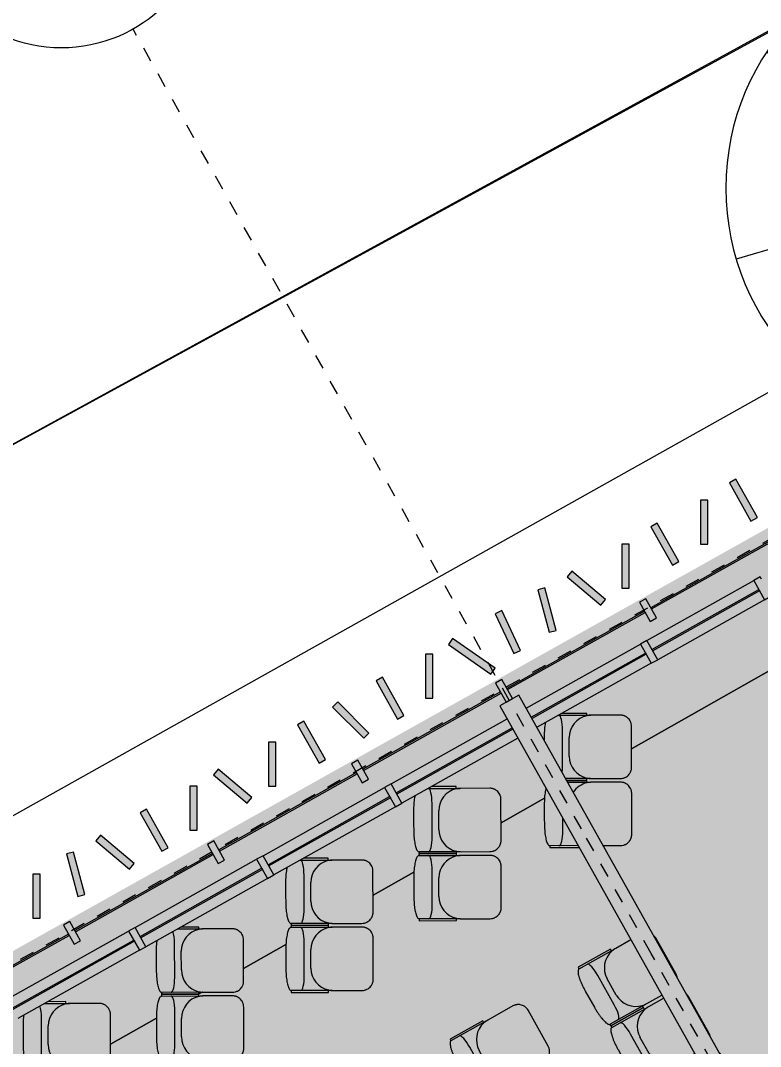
# Model space of a CAD drawing. Header units: metres. Extents: x -16.5 to 80.2, y 17.9 to 114.6.
# Drawn here: x 30.47 to 35.51, y 73.64 to 80.63 of the extents above; entities that cross this region are included whole.
import ezdxf

# ---------------------------------------------------------------- set-up
doc = ezdxf.new("R2010")
doc.units = ezdxf.units.M
doc.linetypes.add('LíneaDeRejilla', pattern=[0.021, 0.012, -0.003, 0.003, -0.003])
for name, color, linetype, lineweight in [('00_URB_HUELLA JARDÍN', 7, 'Continuous', 5), ('00_URB_ZONAS VERDES_NO CTA', 63, 'Continuous', 5), ('A-DETL-GENF', 92, 'Continuous', 5), ('A-GLAZ-CURT', 52, 'Continuous', 9), ('A-GLAZ-CWMG', 51, 'Continuous', 13), ('A-MURO-ACHU', 111, 'Continuous', 9), ('A-PISO', 51, 'Continuous', 9), ('A-PSAJ-ARBOL', 71, 'Continuous', 5), ('A-TEXT-NOTA', 2, 'Continuous', 5), ('A-VENT-CORT', 52, 'Continuous', 5), ('A-VENT-CORT-MARC', 51, 'Continuous', 5), ('A-WALL', 113, 'Continuous', 18), ('H-HID-APAR', 6, 'Continuous', 5), ('I-MOBI', 30, 'Continuous', 5), ('S-REJI', 1, 'Continuous', 5), ('S-REJI-IDEN', 1, 'Continuous', 5)]:
    doc.layers.add(name, color=color, linetype=linetype, lineweight=lineweight)
doc.styles.add('Arial_3', font='arial.ttf', dxfattribs={"height": 0.5})

# ---------------------------------------------------------------- blocks, each defined once
blk = doc.blocks.new('Panel de sistema - Vidrio-10-1633759-Nivel 2')
at = {"layer": 'A-VENT-CORT'}
for p, q in [((-0.475, 0.005), (0.475, 0.005)), ((-0.475, 0.005), (-0.475, -0.005)), ((0.475, 0.005), (0.475, -0.005)), ((0.475, -0.005), (-0.475, -0.005))]:
    blk.add_line(p, q, dxfattribs=at)
blk = doc.blocks.new('Panel de sistema - Vidrio-10-V9-Nivel 2')
at = {"layer": 'A-VENT-CORT'}
for p, q in [((-0.475, 0.005), (0.4321, 0.005)), ((-0.475, 0.005), (-0.475, -0.005)), ((0.4321, -0.005), (-0.475, -0.005))]:
    blk.add_line(p, q, dxfattribs=at)
blk = doc.blocks.new('Panel de sistema - Vidrio-10-V10-Nivel 2')
at = {"layer": 'A-VENT-CORT'}
for p, q in [((-0.4179, 0.005), (0.475, 0.005)), ((0.475, 0.005), (0.475, -0.005)), ((0.475, -0.005), (-0.4179, -0.005))]:
    blk.add_line(p, q, dxfattribs=at)
blk = doc.blocks.new('Panel de sistema - Vidrio-10-1741027-Nivel 2')
at = {"layer": 'A-VENT-CORT'}
for p, q in [((-0.4175, 0.005), (0.4175, 0.005)), ((-0.4175, 0.005), (-0.4175, -0.005)), ((0.4175, 0.005), (0.4175, -0.005)), ((0.4175, -0.005), (-0.4175, -0.005))]:
    blk.add_line(p, q, dxfattribs=at)
blk = doc.blocks.new('Montante rectangular - 50x150-1633745-Nivel 2')
at = {"layer": 'A-VENT-CORT-MARC'}
for p, q in [((-0.025, -0.075), (-0.025, 0.075)), ((-0.025, 0.075), (0.025, 0.075)), ((0.025, 0.075), (0.025, -0.075)), ((0.025, -0.075), (-0.025, -0.075))]:
    blk.add_line(p, q, dxfattribs=at)
blk = doc.blocks.new('Montante rectangular - 50x150-1633855-Nivel 2')
at = {"layer": 'A-VENT-CORT-MARC'}
for p, q in [((-0.05, -0.075), (-0.05, 0.075)), ((-0.05, 0.075), (0, 0.075)), ((0, 0.075), (0, 0.0618)), ((0, -0.0582), (0, -0.075)), ((0, -0.075), (-0.05, -0.075))]:
    blk.add_line(p, q, dxfattribs=at)
blk = doc.blocks.new('Montante rectangular - 50x150-1741023-Nivel 2')
at = {"layer": 'A-VENT-CORT-MARC'}
for p, q in [((34.7374, 76.4082), (35.4657, 76.8166)), ((35.539, 76.6858), (34.8107, 76.2774))]:
    blk.add_line(p, q, dxfattribs=at)
blk = doc.blocks.new('Montante rectangular - 50x150-1633748-Nivel 2')
at = {"layer": 'A-VENT-CORT-MARC'}
for p, q in [((33.915, 75.9471), (34.6938, 76.3837)), ((34.7671, 76.2529), (33.9883, 75.8162))]:
    blk.add_line(p, q, dxfattribs=at)
blk = doc.blocks.new('Montante rectangular - 50x150-V56-Nivel 2')
at = {"layer": 'A-VENT-CORT-MARC'}
for p, q in [((32.9929, 75.43), (33.7842, 75.8737)), ((33.8575, 75.7428), (33.0663, 75.2992))]:
    blk.add_line(p, q, dxfattribs=at)
blk = doc.blocks.new('Montante rectangular - 50x150-V57-Nivel 2')
at = {"layer": 'A-VENT-CORT-MARC'}
for p, q in [((32.1207, 74.9409), (32.9493, 75.4055)), ((33.0227, 75.2747), (32.1941, 74.8101))]:
    blk.add_line(p, q, dxfattribs=at)
blk = doc.blocks.new('M_Seating-Auditorium - 457 x 610mm-1699441-Nivel 2')
at = {"layer": 'I-MOBI'}
for p, q in [((0.3004, 0.4947), (0.021, 0.4947)), ((-0.0552, 0.4188), (-0.0552, 0.2222)), ((0.3766, 0.2222), (0.3766, 0.4188)), ((-0.0552, -0.0641), (-0.0552, 0.2153)), ((0.3766, 0.2153), (0.3766, -0.0641)), ((-0.0517, 0.1899), (-0.0679, 0.1899)), ((-0.0679, 0.1899), (-0.0679, -0.0649)), ((0.3893, 0.1899), (0.3731, 0.1899)), ((0.3893, -0.0647), (0.3893, 0.1899)), ((0.2242, 0.0703), (0.0972, 0.0703)), ((0.275, 0.0249), (0.0464, 0.0249)), ((-0.0679, -0.0649), (-0.0551, -0.0649)), ((0.3766, -0.0647), (0.3893, -0.0647)), ((0.0972, -0.1011), (0.1972, -0.1011)), ((0.1972, -0.1011), (0.2242, -0.1007))]:
    blk.add_line(p, q, dxfattribs=at)
for centre, major_axis, ratio, start_param, end_param in [((0.0972, 0.2222), (-0.1524, 0), 0.996195, 0.209748, 1.570796), ((0.2242, 0.2222), (0.1524, 0), 0.996195, 4.712389, 6.067787), ((0.0464, 0.0009), (0.1016, 0), 0.236052, 1.570796, 3.141593), ((0.275, 0.0009), (0.1016, 0), 0.236052, 0, 1.570796)]:
    blk.add_ellipse(centre, major_axis=major_axis, ratio=ratio, start_param=start_param, end_param=end_param, dxfattribs=at)
for points, knots in [([(0.021, 0.4947), (0.0152, 0.4947), (0.0068, 0.4937), (-0.0042, 0.4906), (-0.0147, 0.4862), (-0.0269, 0.4786), (-0.0365, 0.469), (-0.0424, 0.461), (-0.0458, 0.4555), (-0.0486, 0.4498), (-0.051, 0.4439), (-0.0529, 0.4377), (-0.0546, 0.4295), (-0.0552, 0.4231), (-0.0552, 0.4188)], [0, 0, 0, 0, 0.142857, 0.214286, 0.285714, 0.428571, 0.571429, 0.625, 0.678571, 0.732143, 0.785714, 0.839286, 0.892857, 1, 1, 1, 1]), ([(0.3766, 0.4188), (0.3766, 0.4245), (0.3757, 0.4329), (0.3725, 0.4439), (0.3681, 0.4544), (0.3605, 0.4665), (0.3509, 0.4761), (0.3428, 0.4819), (0.3373, 0.4853), (0.3316, 0.4881), (0.3256, 0.4905), (0.3195, 0.4924), (0.3112, 0.4941), (0.3048, 0.4947), (0.3004, 0.4947)], [0, 0, 0, 0, 0.142857, 0.214286, 0.285714, 0.428571, 0.571429, 0.625, 0.678571, 0.732143, 0.785714, 0.839286, 0.892857, 1, 1, 1, 1]), ([(0.2242, -0.1007), (0.2322, -0.1007), (0.2481, -0.1004), (0.2715, -0.0991), (0.2937, -0.0969), (0.321, -0.093), (0.3495, -0.0863), (0.3678, -0.0778), (0.3753, -0.0704), (0.3766, -0.0666), (0.3766, -0.0647)], [0, 0, 0, 0, 0.1, 0.2, 0.3, 0.4, 0.6, 0.8, 0.9, 1, 1, 1, 1])]:
    blk.add_open_spline(points, degree=3, knots=knots, dxfattribs=at)
for points in [[(-0.0552, 0.2222), (-0.0552, 0.2167), (-0.0546, 0.2059), (-0.0528, 0.1952), (-0.0517, 0.1899)], [(0.3731, 0.1899), (0.3743, 0.1952), (0.376, 0.2059), (0.3766, 0.2167), (0.3766, 0.2222)], [(-0.0551, -0.0649), (-0.0551, -0.0668), (-0.0539, -0.0705), (-0.0483, -0.0761), (-0.0391, -0.0814), (-0.0265, -0.0863), (-0.0109, -0.0906), (0.0073, -0.0943), (0.0278, -0.0973), (0.05, -0.0995), (0.0733, -0.1008), (0.0892, -0.1011), (0.0972, -0.1011)]]:
    blk.add_open_spline(points, degree=3, dxfattribs=at)
blk = doc.blocks.new('M_Seating-Auditorium - 457 x 610mm-V63-Nivel 2')
at = {"layer": 'I-MOBI'}
for p, q in [((0.3004, 0.4947), (0.021, 0.4947)), ((-0.0552, 0.3413), (-0.0552, 0.2222)), ((0.3766, 0.2222), (0.3766, 0.3413)), ((-0.0552, -0.0641), (-0.0552, 0.2153)), ((0.3766, 0.2153), (0.3766, -0.0641)), ((-0.0517, 0.1899), (-0.0679, 0.1899)), ((-0.0679, 0.1899), (-0.0679, -0.0649)), ((0.3893, 0.1899), (0.3731, 0.1899)), ((0.3893, -0.0647), (0.3893, 0.1899)), ((0.2242, 0.0703), (0.0972, 0.0703)), ((0.275, 0.0249), (0.0464, 0.0249)), ((-0.0679, -0.0649), (-0.0551, -0.0649)), ((0.3766, -0.0647), (0.3893, -0.0647)), ((0.0972, -0.1011), (0.1972, -0.1011)), ((0.1972, -0.1011), (0.2242, -0.1007))]:
    blk.add_line(p, q, dxfattribs=at)
for centre, major_axis, ratio, start_param, end_param in [((0.0972, 0.2222), (-0.1524, 0), 0.996195, 0.209748, 1.570796), ((0.2242, 0.2222), (0.1524, 0), 0.996195, 4.712389, 6.067787), ((0.0464, 0.0009), (0.1016, 0), 0.236052, 1.570796, 3.141593), ((0.275, 0.0009), (0.1016, 0), 0.236052, 0, 1.570796)]:
    blk.add_ellipse(centre, major_axis=major_axis, ratio=ratio, start_param=start_param, end_param=end_param, dxfattribs=at)
for points, knots in [([(0.021, 0.4947), (0.0152, 0.4947), (0.0082, 0.4939), (0.0013, 0.4921), (-0.0001, 0.4917)], [0, 0, 0, 0, 0.1428571, 0.1792503, 0.1792503, 0.1792503, 0.1792503]), ([(0.3216, 0.4917), (0.3209, 0.4919), (0.3181, 0.4927), (0.3112, 0.4941), (0.3048, 0.4947), (0.3004, 0.4947)], [0.8207497, 0.8207497, 0.8207497, 0.8207497, 0.8392857, 0.8928571, 1, 1, 1, 1]), ([(0.2242, -0.1007), (0.2322, -0.1007), (0.2481, -0.1004), (0.2715, -0.0991), (0.2937, -0.0969), (0.321, -0.093), (0.3495, -0.0863), (0.3678, -0.0778), (0.3753, -0.0704), (0.3766, -0.0666), (0.3766, -0.0647)], [0, 0, 0, 0, 0.1, 0.2, 0.3, 0.4, 0.6, 0.8, 0.9, 1, 1, 1, 1])]:
    blk.add_open_spline(points, degree=3, knots=knots, dxfattribs=at)
for points in [[(-0.0552, 0.2222), (-0.0552, 0.2167), (-0.0546, 0.2059), (-0.0528, 0.1952), (-0.0517, 0.1899)], [(0.3731, 0.1899), (0.3743, 0.1952), (0.376, 0.2059), (0.3766, 0.2167), (0.3766, 0.2222)], [(-0.0551, -0.0649), (-0.0551, -0.0668), (-0.0539, -0.0705), (-0.0483, -0.0761), (-0.0391, -0.0814), (-0.0265, -0.0863), (-0.0109, -0.0906), (0.0073, -0.0943), (0.0278, -0.0973), (0.05, -0.0995), (0.0733, -0.1008), (0.0892, -0.1011), (0.0972, -0.1011)]]:
    blk.add_open_spline(points, degree=3, dxfattribs=at)
blk = doc.blocks.new('M_Seating-Auditorium - 457 x 610mm-V65-Nivel 2')
at = {"layer": 'I-MOBI'}
for p, q in [((0.3004, 0.4947), (0.021, 0.4947)), ((-0.0552, 0.4188), (-0.0552, 0.2222)), ((0.3766, 0.2222), (0.3766, 0.4188)), ((-0.0552, 0.0446), (-0.0552, 0.2153)), ((0.3766, 0.2153), (0.3766, -0.0641)), ((-0.0517, 0.1899), (-0.0679, 0.1899)), ((-0.0679, 0.1899), (-0.0679, 0.0674)), ((0.3893, 0.1899), (0.3731, 0.1899)), ((0.3893, -0.0647), (0.3893, 0.1899)), ((0.2242, 0.0703), (0.0972, 0.0703)), ((0.275, 0.0249), (0.0464, 0.0249)), ((0.3766, -0.0647), (0.3893, -0.0647)), ((0.0972, -0.1011), (0.1972, -0.1011)), ((0.1972, -0.1011), (0.2242, -0.1007))]:
    blk.add_line(p, q, dxfattribs=at)
for centre, major_axis, ratio, start_param, end_param in [((0.0972, 0.2222), (-0.1524, 0), 0.996195, 0.209748, 1.570796), ((0.2242, 0.2222), (0.1524, 0), 0.996195, 4.712389, 6.067787), ((0.0464, 0.0009), (0.1016, 0), 0.236052, 1.570796, 2.567619), ((0.275, 0.0009), (0.1016, 0), 0.236052, 0, 1.570796)]:
    blk.add_ellipse(centre, major_axis=major_axis, ratio=ratio, start_param=start_param, end_param=end_param, dxfattribs=at)
for points, knots in [([(0.021, 0.4947), (0.0152, 0.4947), (0.0068, 0.4937), (-0.0042, 0.4906), (-0.0147, 0.4862), (-0.0269, 0.4786), (-0.0365, 0.469), (-0.0424, 0.461), (-0.0458, 0.4555), (-0.0486, 0.4498), (-0.051, 0.4439), (-0.0529, 0.4377), (-0.0546, 0.4295), (-0.0552, 0.4231), (-0.0552, 0.4188)], [0, 0, 0, 0, 0.142857, 0.214286, 0.285714, 0.428571, 0.571429, 0.625, 0.678571, 0.732143, 0.785714, 0.839286, 0.892857, 1, 1, 1, 1]), ([(0.3766, 0.4188), (0.3766, 0.4245), (0.3757, 0.4329), (0.3725, 0.4439), (0.3681, 0.4544), (0.3605, 0.4665), (0.3509, 0.4761), (0.3428, 0.4819), (0.3373, 0.4853), (0.3316, 0.4881), (0.3256, 0.4905), (0.3195, 0.4924), (0.3112, 0.4941), (0.3048, 0.4947), (0.3004, 0.4947)], [0, 0, 0, 0, 0.142857, 0.214286, 0.285714, 0.428571, 0.571429, 0.625, 0.678571, 0.732143, 0.785714, 0.839286, 0.892857, 1, 1, 1, 1]), ([(0.2242, -0.1007), (0.2322, -0.1007), (0.2481, -0.1004), (0.2715, -0.0991), (0.2937, -0.0969), (0.321, -0.093), (0.3495, -0.0863), (0.3678, -0.0778), (0.3753, -0.0704), (0.3766, -0.0666), (0.3766, -0.0647)], [0, 0, 0, 0, 0.1, 0.2, 0.3, 0.4, 0.6, 0.8, 0.9, 1, 1, 1, 1]), ([(0.0233, -0.0965), (0.0249, -0.0968), (0.0335, -0.0978), (0.05, -0.0995), (0.0733, -0.1008), (0.0892, -0.1011), (0.0972, -0.1011)], [0.6773061, 0.6773061, 0.6773061, 0.6773061, 0.7, 0.8, 0.9, 1, 1, 1, 1])]:
    blk.add_open_spline(points, degree=3, knots=knots, dxfattribs=at)
for points in [[(-0.0552, 0.2222), (-0.0552, 0.2167), (-0.0546, 0.2059), (-0.0528, 0.1952), (-0.0517, 0.1899)], [(0.3731, 0.1899), (0.3743, 0.1952), (0.376, 0.2059), (0.3766, 0.2167), (0.3766, 0.2222)]]:
    blk.add_open_spline(points, degree=3, dxfattribs=at)
blk = doc.blocks.new('M_Seating-Auditorium - 457 x 610mm-V71-Nivel 2')
at = {"layer": 'I-MOBI'}
for p, q in [((0.3004, 0.4947), (0.021, 0.4947)), ((-0.0552, 0.4188), (-0.0552, 0.2222)), ((0.3766, 0.2222), (0.3766, 0.4188)), ((-0.0552, 0.0442), (-0.0552, 0.2153)), ((0.3766, 0.2153), (0.3766, -0.0641)), ((-0.0517, 0.1899), (-0.0679, 0.1899)), ((-0.0679, 0.1899), (-0.0679, 0.067)), ((0.3893, 0.1899), (0.3731, 0.1899)), ((0.3893, -0.0647), (0.3893, 0.1899)), ((0.2242, 0.0703), (0.0972, 0.0703)), ((0.275, 0.0249), (0.0464, 0.0249)), ((0.3766, -0.0647), (0.3893, -0.0647)), ((0.0972, -0.1011), (0.1972, -0.1011)), ((0.1972, -0.1011), (0.2242, -0.1007))]:
    blk.add_line(p, q, dxfattribs=at)
for centre, major_axis, ratio, start_param, end_param in [((0.0972, 0.2222), (-0.1524, 0), 0.996195, 0.209748, 1.570796), ((0.2242, 0.2222), (0.1524, 0), 0.996195, 4.712389, 6.067787), ((0.0464, 0.0009), (0.1016, 0), 0.236052, 1.570796, 2.570013), ((0.275, 0.0009), (0.1016, 0), 0.236052, 0, 1.570796)]:
    blk.add_ellipse(centre, major_axis=major_axis, ratio=ratio, start_param=start_param, end_param=end_param, dxfattribs=at)
for points, knots in [([(0.021, 0.4947), (0.0152, 0.4947), (0.0068, 0.4937), (-0.0042, 0.4906), (-0.0147, 0.4862), (-0.0269, 0.4786), (-0.0365, 0.469), (-0.0424, 0.461), (-0.0458, 0.4555), (-0.0486, 0.4498), (-0.051, 0.4439), (-0.0529, 0.4377), (-0.0546, 0.4295), (-0.0552, 0.4231), (-0.0552, 0.4188)], [0, 0, 0, 0, 0.142857, 0.214286, 0.285714, 0.428571, 0.571429, 0.625, 0.678571, 0.732143, 0.785714, 0.839286, 0.892857, 1, 1, 1, 1]), ([(0.3766, 0.4188), (0.3766, 0.4245), (0.3757, 0.4329), (0.3725, 0.4439), (0.3681, 0.4544), (0.3605, 0.4665), (0.3509, 0.4761), (0.3428, 0.4819), (0.3373, 0.4853), (0.3316, 0.4881), (0.3256, 0.4905), (0.3195, 0.4924), (0.3112, 0.4941), (0.3048, 0.4947), (0.3004, 0.4947)], [0, 0, 0, 0, 0.142857, 0.214286, 0.285714, 0.428571, 0.571429, 0.625, 0.678571, 0.732143, 0.785714, 0.839286, 0.892857, 1, 1, 1, 1]), ([(0.2242, -0.1007), (0.2322, -0.1007), (0.2481, -0.1004), (0.2715, -0.0991), (0.2937, -0.0969), (0.321, -0.093), (0.3495, -0.0863), (0.3678, -0.0778), (0.3753, -0.0704), (0.3766, -0.0666), (0.3766, -0.0647)], [0, 0, 0, 0, 0.1, 0.2, 0.3, 0.4, 0.6, 0.8, 0.9, 1, 1, 1, 1]), ([(0.0231, -0.0965), (0.0247, -0.0967), (0.0334, -0.0978), (0.05, -0.0995), (0.0733, -0.1008), (0.0892, -0.1011), (0.0972, -0.1011)], [0.6762788, 0.6762788, 0.6762788, 0.6762788, 0.7, 0.8, 0.9, 1, 1, 1, 1])]:
    blk.add_open_spline(points, degree=3, knots=knots, dxfattribs=at)
for points in [[(-0.0552, 0.2222), (-0.0552, 0.2167), (-0.0546, 0.2059), (-0.0528, 0.1952), (-0.0517, 0.1899)], [(0.3731, 0.1899), (0.3743, 0.1952), (0.376, 0.2059), (0.3766, 0.2167), (0.3766, 0.2222)]]:
    blk.add_open_spline(points, degree=3, dxfattribs=at)
blk = doc.blocks.new('M_Seating-Auditorium - 457 x 610mm-V72-Nivel 2')
at = {"layer": 'I-MOBI'}
for p, q in [((0.3004, 0.4947), (0.021, 0.4947)), ((-0.0552, 0.4188), (-0.0552, 0.2222)), ((0.3766, 0.2222), (0.3766, 0.4188)), ((-0.0552, -0.0017), (-0.0552, 0.2153)), ((0.3766, 0.2153), (0.3766, -0.0641)), ((-0.0517, 0.1899), (-0.0679, 0.1899)), ((-0.0679, 0.1899), (-0.0679, 0.0211)), ((0.3893, 0.1899), (0.3731, 0.1899)), ((0.3893, -0.0647), (0.3893, 0.1899)), ((0.2242, 0.0703), (0.0972, 0.0703)), ((0.275, 0.0249), (0.0464, 0.0249)), ((0.3766, -0.0647), (0.3893, -0.0647)), ((0.0972, -0.1011), (0.1972, -0.1011)), ((0.1972, -0.1011), (0.2242, -0.1007))]:
    blk.add_line(p, q, dxfattribs=at)
for centre, major_axis, ratio, start_param, end_param in [((0.0972, 0.2222), (-0.1524, 0), 0.996195, 0.209748, 1.570796), ((0.2242, 0.2222), (0.1524, 0), 0.996195, 4.712389, 6.067787), ((0.0464, 0.0009), (0.1016, 0), 0.236052, 1.570796, 3.141593), ((0.275, 0.0009), (0.1016, 0), 0.236052, 0, 1.570796)]:
    blk.add_ellipse(centre, major_axis=major_axis, ratio=ratio, start_param=start_param, end_param=end_param, dxfattribs=at)
for points, knots in [([(0.021, 0.4947), (0.0152, 0.4947), (0.0068, 0.4937), (-0.0042, 0.4906), (-0.0147, 0.4862), (-0.0269, 0.4786), (-0.0365, 0.469), (-0.0424, 0.461), (-0.0458, 0.4555), (-0.0486, 0.4498), (-0.051, 0.4439), (-0.0529, 0.4377), (-0.0546, 0.4295), (-0.0552, 0.4231), (-0.0552, 0.4188)], [0, 0, 0, 0, 0.142857, 0.214286, 0.285714, 0.428571, 0.571429, 0.625, 0.678571, 0.732143, 0.785714, 0.839286, 0.892857, 1, 1, 1, 1]), ([(0.3766, 0.4188), (0.3766, 0.4245), (0.3757, 0.4329), (0.3725, 0.4439), (0.3681, 0.4544), (0.3605, 0.4665), (0.3509, 0.4761), (0.3428, 0.4819), (0.3373, 0.4853), (0.3316, 0.4881), (0.3256, 0.4905), (0.3195, 0.4924), (0.3112, 0.4941), (0.3048, 0.4947), (0.3004, 0.4947)], [0, 0, 0, 0, 0.142857, 0.214286, 0.285714, 0.428571, 0.571429, 0.625, 0.678571, 0.732143, 0.785714, 0.839286, 0.892857, 1, 1, 1, 1]), ([(0.2242, -0.1007), (0.2322, -0.1007), (0.2481, -0.1004), (0.2715, -0.0991), (0.2937, -0.0969), (0.321, -0.093), (0.3495, -0.0863), (0.3678, -0.0778), (0.3753, -0.0704), (0.3766, -0.0666), (0.3766, -0.0647)], [0, 0, 0, 0, 0.1, 0.2, 0.3, 0.4, 0.6, 0.8, 0.9, 1, 1, 1, 1]), ([(-0.0042, -0.0919), (-0.0004, -0.0927), (0.0098, -0.0947), (0.0278, -0.0973), (0.05, -0.0995), (0.0733, -0.1008), (0.0892, -0.1011), (0.0972, -0.1011)], [0.5359215, 0.5359215, 0.5359215, 0.5359215, 0.6, 0.7, 0.8, 0.9, 1, 1, 1, 1])]:
    blk.add_open_spline(points, degree=3, knots=knots, dxfattribs=at)
for points in [[(-0.0552, 0.2222), (-0.0552, 0.2167), (-0.0546, 0.2059), (-0.0528, 0.1952), (-0.0517, 0.1899)], [(0.3731, 0.1899), (0.3743, 0.1952), (0.376, 0.2059), (0.3766, 0.2167), (0.3766, 0.2222)]]:
    blk.add_open_spline(points, degree=3, dxfattribs=at)
blk = doc.blocks.new('M_Seating-Auditorium - 457 x 610mm-V73-Nivel 2')
at = {"layer": 'I-MOBI'}
for p, q in [((0.3004, 0.4947), (0.021, 0.4947)), ((-0.0552, 0.4188), (-0.0552, 0.2222)), ((0.3766, 0.2222), (0.3766, 0.4188)), ((-0.0552, -0.002), (-0.0552, 0.2153)), ((0.3766, 0.2153), (0.3766, -0.0641)), ((-0.0517, 0.1899), (-0.0679, 0.1899)), ((-0.0679, 0.1899), (-0.0679, 0.0208)), ((0.3893, 0.1899), (0.3731, 0.1899)), ((0.3893, -0.0647), (0.3893, 0.1899)), ((0.2242, 0.0703), (0.0972, 0.0703)), ((0.275, 0.0249), (0.0464, 0.0249)), ((0.3766, -0.0647), (0.3893, -0.0647)), ((0.0972, -0.1011), (0.1972, -0.1011)), ((0.1972, -0.1011), (0.2242, -0.1007))]:
    blk.add_line(p, q, dxfattribs=at)
for centre, major_axis, ratio, start_param, end_param in [((0.0972, 0.2222), (-0.1524, 0), 0.996195, 0.209748, 1.570796), ((0.2242, 0.2222), (0.1524, 0), 0.996195, 4.712389, 6.067787), ((0.0464, 0.0009), (0.1016, 0), 0.236052, 1.570796, 3.141593), ((0.275, 0.0009), (0.1016, 0), 0.236052, 0, 1.570796)]:
    blk.add_ellipse(centre, major_axis=major_axis, ratio=ratio, start_param=start_param, end_param=end_param, dxfattribs=at)
for points, knots in [([(0.021, 0.4947), (0.0152, 0.4947), (0.0068, 0.4937), (-0.0042, 0.4906), (-0.0147, 0.4862), (-0.0269, 0.4786), (-0.0365, 0.469), (-0.0424, 0.461), (-0.0458, 0.4555), (-0.0486, 0.4498), (-0.051, 0.4439), (-0.0529, 0.4377), (-0.0546, 0.4295), (-0.0552, 0.4231), (-0.0552, 0.4188)], [0, 0, 0, 0, 0.142857, 0.214286, 0.285714, 0.428571, 0.571429, 0.625, 0.678571, 0.732143, 0.785714, 0.839286, 0.892857, 1, 1, 1, 1]), ([(0.3766, 0.4188), (0.3766, 0.4245), (0.3757, 0.4329), (0.3725, 0.4439), (0.3681, 0.4544), (0.3605, 0.4665), (0.3509, 0.4761), (0.3428, 0.4819), (0.3373, 0.4853), (0.3316, 0.4881), (0.3256, 0.4905), (0.3195, 0.4924), (0.3112, 0.4941), (0.3048, 0.4947), (0.3004, 0.4947)], [0, 0, 0, 0, 0.142857, 0.214286, 0.285714, 0.428571, 0.571429, 0.625, 0.678571, 0.732143, 0.785714, 0.839286, 0.892857, 1, 1, 1, 1]), ([(0.2242, -0.1007), (0.2322, -0.1007), (0.2481, -0.1004), (0.2715, -0.0991), (0.2937, -0.0969), (0.321, -0.093), (0.3495, -0.0863), (0.3678, -0.0778), (0.3753, -0.0704), (0.3766, -0.0666), (0.3766, -0.0647)], [0, 0, 0, 0, 0.1, 0.2, 0.3, 0.4, 0.6, 0.8, 0.9, 1, 1, 1, 1]), ([(-0.0055, -0.0916), (-0.0013, -0.0925), (0.0093, -0.0946), (0.0278, -0.0973), (0.05, -0.0995), (0.0733, -0.1008), (0.0892, -0.1011), (0.0972, -0.1011)], [0.5288006, 0.5288006, 0.5288006, 0.5288006, 0.6, 0.7, 0.8, 0.9, 1, 1, 1, 1])]:
    blk.add_open_spline(points, degree=3, knots=knots, dxfattribs=at)
for points in [[(-0.0552, 0.2222), (-0.0552, 0.2167), (-0.0546, 0.2059), (-0.0528, 0.1952), (-0.0517, 0.1899)], [(0.3731, 0.1899), (0.3743, 0.1952), (0.376, 0.2059), (0.3766, 0.2167), (0.3766, 0.2222)]]:
    blk.add_open_spline(points, degree=3, dxfattribs=at)
blk = doc.blocks.new('M_Seating-Auditorium - 457 x 610mm-V74-Nivel 2')
at = {"layer": 'I-MOBI'}
for p, q in [((0.3004, 0.4947), (0.021, 0.4947)), ((-0.0552, 0.4188), (-0.0552, 0.2222)), ((0.3766, 0.3006), (0.3766, 0.4188)), ((-0.0552, 0.0601), (-0.0552, 0.2153)), ((-0.0517, 0.1899), (-0.0679, 0.1899)), ((-0.0679, 0.1899), (-0.0679, 0.053)), ((0.3766, 0.1289), (0.3766, -0.0641)), ((0.3893, -0.0647), (0.3893, 0.136)), ((0.275, 0.0249), (0.1899, 0.0249)), ((0.3766, -0.0647), (0.3893, -0.0647)), ((0.0972, -0.1011), (0.1972, -0.1011)), ((0.1972, -0.1011), (0.2242, -0.1007))]:
    blk.add_line(p, q, dxfattribs=at)
for centre, major_axis, ratio, start_param, end_param in [((0.0972, 0.2222), (0.1524, 0), 0.996195, 3.351341, 4.120943), ((0.275, 0.0009), (0.1016, 0), 0.236052, 0, 1.570796)]:
    blk.add_ellipse(centre, major_axis=major_axis, ratio=ratio, start_param=start_param, end_param=end_param, dxfattribs=at)
for points, knots in [([(0.021, 0.4947), (0.0152, 0.4947), (0.0068, 0.4937), (-0.0042, 0.4906), (-0.0147, 0.4862), (-0.0269, 0.4786), (-0.0365, 0.469), (-0.0424, 0.461), (-0.0458, 0.4555), (-0.0486, 0.4498), (-0.051, 0.4439), (-0.0529, 0.4377), (-0.0546, 0.4295), (-0.0552, 0.4231), (-0.0552, 0.4188)], [0, 0, 0, 0, 0.142857, 0.214286, 0.285714, 0.428571, 0.571429, 0.625, 0.678571, 0.732143, 0.785714, 0.839286, 0.892857, 1, 1, 1, 1]), ([(0.3766, 0.4188), (0.3766, 0.4245), (0.3757, 0.4329), (0.3725, 0.4439), (0.3681, 0.4544), (0.3605, 0.4665), (0.3509, 0.4761), (0.3428, 0.4819), (0.3373, 0.4853), (0.3316, 0.4881), (0.3256, 0.4905), (0.3195, 0.4924), (0.3112, 0.4941), (0.3048, 0.4947), (0.3004, 0.4947)], [0, 0, 0, 0, 0.142857, 0.214286, 0.285714, 0.428571, 0.571429, 0.625, 0.678571, 0.732143, 0.785714, 0.839286, 0.892857, 1, 1, 1, 1]), ([(0.2242, -0.1007), (0.2322, -0.1007), (0.2481, -0.1004), (0.2715, -0.0991), (0.2937, -0.0969), (0.321, -0.093), (0.3495, -0.0863), (0.3678, -0.0778), (0.3753, -0.0704), (0.3766, -0.0666), (0.3766, -0.0647)], [0, 0, 0, 0, 0.1, 0.2, 0.3, 0.4, 0.6, 0.8, 0.9, 1, 1, 1, 1]), ([(-0.0153, -0.0893), (-0.0137, -0.0897), (-0.0066, -0.0915), (0.0073, -0.0943), (0.0278, -0.0973), (0.05, -0.0995), (0.0733, -0.1008), (0.0892, -0.1011), (0.0972, -0.1011)], [0.4711343, 0.4711343, 0.4711343, 0.4711343, 0.5, 0.6, 0.7, 0.8, 0.9, 1, 1, 1, 1])]:
    blk.add_open_spline(points, degree=3, knots=knots, dxfattribs=at)
blk.add_open_spline([(-0.0552, 0.2222), (-0.0552, 0.2167), (-0.0546, 0.2059), (-0.0528, 0.1952), (-0.0517, 0.1899)], degree=3, dxfattribs=at)
blk = doc.blocks.new('M_Seating-Auditorium - 457 x 610mm-V75-Nivel 2')
at = {"layer": 'I-MOBI'}
for p, q in [((0.3004, 0.4947), (0.021, 0.4947)), ((-0.0552, 0.4188), (-0.0552, 0.2222)), ((0.3766, 0.2222), (0.3766, 0.4188)), ((-0.0552, -0.0023), (-0.0552, 0.2153)), ((0.3766, 0.2153), (0.3766, 0.0459)), ((-0.0517, 0.1899), (-0.0679, 0.1899)), ((-0.0679, 0.1899), (-0.0679, 0.0205)), ((0.3893, 0.1899), (0.3731, 0.1899)), ((0.3893, 0.053), (0.3893, 0.1899)), ((0.2242, 0.0703), (0.0972, 0.0703)), ((0.275, 0.0249), (0.0464, 0.0249)), ((0.0972, -0.1011), (0.1127, -0.1011))]:
    blk.add_line(p, q, dxfattribs=at)
for centre, major_axis, ratio, start_param, end_param in [((0.0972, 0.2222), (-0.1524, 0), 0.996195, 0.209748, 1.570796), ((0.2242, 0.2222), (0.1524, 0), 0.996195, 4.712389, 6.067787), ((0.0464, 0.0009), (0.1016, 0), 0.236052, 1.570796, 3.141593), ((0.275, 0.0009), (0.1016, 0), 0.236052, 0.975079, 1.570796)]:
    blk.add_ellipse(centre, major_axis=major_axis, ratio=ratio, start_param=start_param, end_param=end_param, dxfattribs=at)
for points, knots in [([(0.021, 0.4947), (0.0152, 0.4947), (0.0068, 0.4937), (-0.0042, 0.4906), (-0.0147, 0.4862), (-0.0269, 0.4786), (-0.0365, 0.469), (-0.0424, 0.461), (-0.0458, 0.4555), (-0.0486, 0.4498), (-0.051, 0.4439), (-0.0529, 0.4377), (-0.0546, 0.4295), (-0.0552, 0.4231), (-0.0552, 0.4188)], [0, 0, 0, 0, 0.142857, 0.214286, 0.285714, 0.428571, 0.571429, 0.625, 0.678571, 0.732143, 0.785714, 0.839286, 0.892857, 1, 1, 1, 1]), ([(0.3766, 0.4188), (0.3766, 0.4245), (0.3757, 0.4329), (0.3725, 0.4439), (0.3681, 0.4544), (0.3605, 0.4665), (0.3509, 0.4761), (0.3428, 0.4819), (0.3373, 0.4853), (0.3316, 0.4881), (0.3256, 0.4905), (0.3195, 0.4924), (0.3112, 0.4941), (0.3048, 0.4947), (0.3004, 0.4947)], [0, 0, 0, 0, 0.142857, 0.214286, 0.285714, 0.428571, 0.571429, 0.625, 0.678571, 0.732143, 0.785714, 0.839286, 0.892857, 1, 1, 1, 1]), ([(-0.0057, -0.0916), (-0.0015, -0.0925), (0.0092, -0.0946), (0.0278, -0.0973), (0.05, -0.0995), (0.0733, -0.1008), (0.0892, -0.1011), (0.0972, -0.1011)], [0.52763, 0.52763, 0.52763, 0.52763, 0.6, 0.7, 0.8, 0.9, 1, 1, 1, 1])]:
    blk.add_open_spline(points, degree=3, knots=knots, dxfattribs=at)
for points in [[(-0.0552, 0.2222), (-0.0552, 0.2167), (-0.0546, 0.2059), (-0.0528, 0.1952), (-0.0517, 0.1899)], [(0.3731, 0.1899), (0.3743, 0.1952), (0.376, 0.2059), (0.3766, 0.2167), (0.3766, 0.2222)]]:
    blk.add_open_spline(points, degree=3, dxfattribs=at)
blk = doc.blocks.new('DISPOSICIÓN URBANA JARDIN_dwg-1215257-Nivel 2')
at = {"layer": '00_URB_HUELLA JARDÍN', "color": 253}
for p, q in [((64.6188, 102.9353), (63.9494, 101.7777)), ((63.608, 101.1874), (63.4373, 100.8923)), ((63.0957, 100.3016), (62.9353, 100.0243)), ((62.5935, 99.4333), (62.4277, 99.1465)), ((62.2654, 98.8659), (62.2525, 98.8436)), ((62.0853, 98.5546), (61.9056, 98.2437))]:
    blk.add_line(p, q, dxfattribs=at)
at = {"layer": '00_URB_ZONAS VERDES_NO CTA', "color": 254}
for p, q in [((63.9494, 101.7777), (64.6188, 102.9353)), ((63.4373, 100.8923), (63.608, 101.1874)), ((62.9353, 100.0243), (63.0957, 100.3016)), ((62.4277, 99.1465), (62.5935, 99.4333)), ((62.2525, 98.8436), (62.2654, 98.8659)), ((61.9056, 98.2437), (62.0853, 98.5546))]:
    blk.add_line(p, q, dxfattribs=at)
blk = doc.blocks.new('M_RPC Tree - Deciduous - Scarlet Oak - 6 mts-V99-Nivel 2')
at = {"layer": 'A-PSAJ-ARBOL'}
for q in [(-0.2391, 1.6695), (-0.5395, 1.5979), (0.6341, 1.5628), (-0.8483, 1.4577), (1.0322, 1.3338), (-1.3227, 1.0464), (-1.4088, 0.9271), (1.5855, 0.5751), (1.6727, 0.2154), (-1.6152, -0.4853), (-1.2773, -1.1013), (-1.1555, -1.2285), (-0.2396, -1.6694), (0.9105, -1.4196), (1.1293, -1.2526), (1.5873, -0.5699)]:
    blk.add_line((0, 0), q, dxfattribs=at)
for start, end in [(360, 180), (180, 360)]:
    blk.add_arc((0, 0), 1.6865, start, end, dxfattribs=at)
blk = doc.blocks.new('Panel de sistema - Vidrio-10-1731964-Nivel 2')
at = {"layer": 'A-GLAZ-CURT'}
for p, q in [((0.525, 0.005), (-0.525, 0.005)), ((-0.525, 0.005), (-0.525, -0.005)), ((0.525, -0.005), (0.525, 0.005)), ((-0.525, -0.005), (0.525, -0.005))]:
    blk.add_line(p, q, dxfattribs=at)
blk = doc.blocks.new('Panel de sistema - Vidrio-10-1633780-Nivel 2')
at = {"layer": 'A-GLAZ-CURT'}
for p, q in [((0.5375, 0.005), (-0.5375, 0.005)), ((-0.5375, 0.005), (-0.5375, -0.005)), ((0.5375, -0.005), (0.5375, 0.005)), ((-0.5375, -0.005), (0.5375, -0.005))]:
    blk.add_line(p, q, dxfattribs=at)
blk = doc.blocks.new('Panel de sistema - Vidrio-10-1532750-Nivel 2')
at = {"layer": 'A-GLAZ-CURT'}
for p, q in [((0.5375, 0.005), (-0.5375, 0.005)), ((-0.5375, 0.005), (-0.5375, -0.005)), ((0.5375, -0.005), (0.5375, 0.005)), ((-0.5375, -0.005), (0.5375, -0.005))]:
    blk.add_line(p, q, dxfattribs=at)
blk = doc.blocks.new('Montante rectangular - 50x150-1633746-Nivel 2')
at = {"layer": 'A-GLAZ-CWMG'}
for p, q in [((-0.025, 0.075), (0.025, 0.075)), ((-0.025, -0.075), (-0.025, 0.075)), ((0.025, 0.075), (0.025, -0.075)), ((0.025, -0.075), (-0.025, -0.075))]:
    blk.add_line(p, q, dxfattribs=at)
blk = doc.blocks.new('Grid - 4mm-563819-Nivel 2')
at = {"layer": 'S-REJI-IDEN'}
blk.add_circle((0, 0), 0.004, dxfattribs=at)

msp = doc.modelspace()

# ---------------------------------------------------------------- hatches: boundary and pattern name
at = {"layer": 'A-DETL-GENF'}
h = msp.add_hatch(color=7, dxfattribs=at)
h.paths.add_polyline_path([(31.332, 66.0347), (32.9021, 66.9148), (32.7058, 67.265), (32.8366, 67.3384), (32.9596, 67.119), (33.0031, 67.1434), (32.4163, 68.1901), (33.9865, 69.0703), (34.5732, 68.0235), (37.3211, 69.5638), (33.7341, 75.963), (33.8649, 76.0364), (37.452, 69.6372), (39.9841, 71.0566), (40.059, 70.9266), (41.8868, 71.9512), (41.7029, 72.2794), (41.8337, 72.3527), (42.0177, 72.0245), (43.5878, 72.9046), (43.4038, 73.2328), (43.5347, 73.3062), (43.6453, 73.1088), (43.6888, 73.1332), (43.102, 74.18), (44.6722, 75.0601), (45.2589, 74.0133), (48.0068, 75.5536), (44.476, 81.8571), (44.4734, 81.8571), (44.4129, 81.965), (44.1512, 81.8183), (44.0772, 81.9489), (38.1593, 78.6316), (38.1619, 78.6218), (38.1168, 78.5967), (38.1143, 78.6063), (27.4605, 72.6344), (27.5192, 72.5298), (27.6501, 72.6031), (28.9892, 70.2141), (28.8584, 70.1408), (29.2495, 69.4429), (29.3804, 69.5163), (30.3167, 67.8458), (30.1859, 67.7724), (31.0048, 66.3115), (31.1356, 66.3849), (31.3187, 66.0583)], flags=0)
h.paths.add_polyline_path([(31.8869, 68.7259), (30.5105, 71.1815), (30.6413, 71.2548), (32.0177, 68.7993)], flags=0)
h.paths.add_polyline_path([(30.1193, 71.8793), (29.2202, 73.4833), (29.351, 73.5566), (30.2501, 71.9527), (30.2065, 71.9282)], flags=0)
h.paths.add_polyline_path([(40.8716, 73.7623), (39.4903, 76.2266), (39.6211, 76.2999), (41.0025, 73.8356), (40.9536, 73.8082)], flags=0)
h.paths.add_polyline_path([(42.5726, 74.7158), (41.6362, 76.3862), (41.7671, 76.4596), (42.7035, 74.7891), (42.6835, 74.7779)], flags=0)
h.paths.add_polyline_path([(39.0991, 76.9244), (38.2097, 78.5111), (38.3407, 78.5841), (39.2299, 76.9978), (39.1427, 76.9489)], flags=0)
h.paths.add_polyline_path([(41.2451, 77.0841), (39.913, 79.4604), (40.0441, 79.5334), (41.3759, 77.1574), (41.2607, 77.0928)], flags=0)
h.paths.add_polyline_path([(44.6198, 81.8002), (44.6635, 81.8247), (44.6488, 81.8508), (44.6051, 81.8263), (44.6193, 81.8011)], flags=0)
at = {"layer": 'A-MURO-ACHU'}
for points in [[(35.4463, 77.2223), (35.4899, 77.2467), (35.3432, 77.5084), (35.2996, 77.484)], [(35.1521, 77.0653), (35.1521, 77.3653), (35.1021, 77.3653), (35.1021, 77.0653)], [(34.9111, 76.9223), (34.9547, 76.9467), (34.808, 77.2084), (34.7644, 77.184), (34.7793, 77.1574)], [(34.6169, 76.7653), (34.6169, 77.0653), (34.5669, 77.0653), (34.5669, 76.7653)], [(34.4232, 76.6498), (34.4553, 76.6881), (34.2255, 76.8809), (34.1934, 76.8426)], [(34.0714, 76.464), (34.1197, 76.4769), (34.0421, 76.7667), (33.9938, 76.7538), (34.033, 76.6074)], [(33.8299, 76.3188), (33.8752, 76.34), (33.7484, 76.6119), (33.7031, 76.5907)], [(33.6735, 76.1784), (33.7022, 76.2194), (33.413, 76.4219), (33.3843, 76.3809), (33.6676, 76.1825)], [(33.229, 76.0153), (33.279, 76.0153), (33.279, 76.3153), (33.229, 76.3153), (33.229, 76.0573)], [(33.0379, 75.8723), (33.0815, 75.8967), (32.9348, 76.1584), (32.8912, 76.134), (32.9342, 76.0573)], [(37.3211, 69.5638), (37.452, 69.6372), (33.8649, 76.0364), (33.7341, 75.963), (37.1542, 69.8616)], [(32.8071, 75.7416), (32.8425, 75.777), (32.6304, 75.9891), (32.595, 75.9537), (32.8018, 75.7469)], [(32.5027, 75.5723), (32.5463, 75.5967), (32.3996, 75.8584), (32.356, 75.834)], [(32.1585, 75.4153), (32.2085, 75.4153), (32.2085, 75.7153), (32.1585, 75.7153), (32.1585, 75.4802)], [(32.013, 75.2989), (32.0452, 75.3372), (31.8154, 75.53), (31.7832, 75.4917), (31.8195, 75.4612)], [(31.6716, 75.1144), (31.6716, 75.4144), (31.6216, 75.4144), (31.6216, 75.1144)], [(31.4305, 74.9714), (31.4741, 74.9958), (31.3275, 75.2575), (31.2838, 75.233)], [(31.2102, 74.8489), (31.2424, 74.8872), (31.0126, 75.08), (30.9804, 75.0417), (31.0813, 74.9571)], [(30.8585, 74.6631), (30.9068, 74.676), (30.8291, 74.9658), (30.7808, 74.9528), (30.8382, 74.7388)], [(30.6012, 74.5144), (30.6012, 74.8144), (30.5512, 74.8144), (30.5512, 74.5144)]]:
    msp.add_hatch(color=256, dxfattribs=at).paths.add_polyline_path(points, flags=0)

# ---------------------------------------------------------------- linework, layer by layer
at = {"layer": 'A-PISO'}
for p, q in [((53.2972, 90.2289), (26.9282, 75.8394)), ((26.9878, 75.8729), (53.2306, 90.2289)), ((43.6847, 82.6505), (-1.2355, 57.4707))]:
    msp.add_line(p, q, dxfattribs=at)
at = {"layer": 'A-WALL'}
for p, q in [((35.3432, 77.5084), (35.2996, 77.484)), ((35.4899, 77.2467), (35.3432, 77.5084)), ((35.2996, 77.484), (35.4463, 77.2223)), ((35.1521, 77.3653), (35.1021, 77.3653)), ((35.1021, 77.3653), (35.1021, 77.0653)), ((35.1521, 77.0653), (35.1521, 77.3653)), ((35.4463, 77.2223), (35.4899, 77.2467)), ((34.808, 77.2084), (34.7644, 77.184)), ((34.7644, 77.184), (34.9111, 76.9223)), ((34.9547, 76.9467), (34.808, 77.2084)), ((34.6169, 77.0653), (34.5669, 77.0653)), ((34.5669, 77.0653), (34.5669, 76.7653)), ((34.6169, 76.7653), (34.6169, 77.0653)), ((35.1021, 77.0653), (35.1521, 77.0653)), ((34.9111, 76.9223), (34.9547, 76.9467)), ((34.2255, 76.8809), (34.1934, 76.8426)), ((34.4553, 76.6881), (34.2255, 76.8809)), ((34.1934, 76.8426), (34.4232, 76.6498)), ((34.0421, 76.7667), (33.9938, 76.7538)), ((33.9938, 76.7538), (34.0714, 76.464)), ((34.1197, 76.4769), (34.0421, 76.7667)), ((34.5669, 76.7653), (34.6169, 76.7653)), ((34.4232, 76.6498), (34.4553, 76.6881)), ((33.7484, 76.6119), (33.7031, 76.5907)), ((33.7031, 76.5907), (33.8299, 76.3188)), ((33.8752, 76.34), (33.7484, 76.6119)), ((34.0714, 76.464), (34.1197, 76.4769)), ((33.413, 76.4219), (33.3843, 76.3809)), ((33.3843, 76.3809), (33.6735, 76.1784)), ((33.7022, 76.2194), (33.413, 76.4219)), ((33.279, 76.3153), (33.229, 76.3153)), ((33.229, 76.3153), (33.229, 76.0153)), ((33.279, 76.0153), (33.279, 76.3153)), ((33.8299, 76.3188), (33.8752, 76.34)), ((33.6735, 76.1784), (33.7022, 76.2194)), ((32.9348, 76.1584), (32.8912, 76.134)), ((32.8912, 76.134), (33.0379, 75.8723)), ((33.0815, 75.8967), (32.9348, 76.1584)), ((33.8649, 76.0364), (33.7341, 75.963)), ((37.452, 69.6372), (33.8649, 76.0364)), ((32.6304, 75.9891), (32.595, 75.9537)), ((32.595, 75.9537), (32.8071, 75.7416)), ((32.8425, 75.777), (32.6304, 75.9891)), ((33.229, 76.0153), (33.279, 76.0153)), ((33.7341, 75.963), (37.3211, 69.5638)), ((33.0379, 75.8723), (33.0815, 75.8967)), ((32.3996, 75.8584), (32.356, 75.834)), ((32.356, 75.834), (32.5027, 75.5723)), ((32.5463, 75.5967), (32.3996, 75.8584)), ((32.8071, 75.7416), (32.8425, 75.777)), ((32.2085, 75.7153), (32.1585, 75.7153)), ((32.1585, 75.7153), (32.1585, 75.4153)), ((32.2085, 75.4153), (32.2085, 75.7153)), ((32.5027, 75.5723), (32.5463, 75.5967)), ((31.8154, 75.53), (31.7832, 75.4917)), ((31.7832, 75.4917), (32.013, 75.2989)), ((32.0452, 75.3372), (31.8154, 75.53)), ((31.6716, 75.4144), (31.6216, 75.4144)), ((31.6216, 75.4144), (31.6216, 75.1144)), ((31.6716, 75.1144), (31.6716, 75.4144)), ((32.1585, 75.4153), (32.2085, 75.4153)), ((32.013, 75.2989), (32.0452, 75.3372)), ((31.3275, 75.2575), (31.2838, 75.233)), ((31.4741, 74.9958), (31.3275, 75.2575)), ((31.2838, 75.233), (31.4305, 74.9714)), ((31.6216, 75.1144), (31.6716, 75.1144)), ((31.0126, 75.08), (30.9804, 75.0417)), ((31.2424, 74.8872), (31.0126, 75.08)), ((30.9804, 75.0417), (31.2102, 74.8489)), ((31.4305, 74.9714), (31.4741, 74.9958)), ((30.8291, 74.9658), (30.7808, 74.9528)), ((30.7808, 74.9528), (30.8585, 74.6631)), ((30.9068, 74.676), (30.8291, 74.9658)), ((31.2102, 74.8489), (31.2424, 74.8872)), ((30.6012, 74.8144), (30.5512, 74.8144)), ((30.5512, 74.8144), (30.5512, 74.5144)), ((30.6012, 74.5144), (30.6012, 74.8144)), ((30.8585, 74.6631), (30.9068, 74.676)), ((30.5512, 74.5144), (30.6012, 74.5144))]:
    msp.add_line(p, q, dxfattribs=at)
at = {"layer": 'S-REJI', "linetype": 'LíneaDeRejilla'}
for p, q in [((49.9188, 85.1373), (-1.1299, 56.5223)), ((34.2905, 75.1238), (31.2345, 80.5757)), ((34.766, 74.2755), (34.2905, 75.1238)), ((37.822, 68.8236), (34.766, 74.2755))]:
    msp.add_line(p, q, dxfattribs=at)

# ---------------------------------------------------------------- block references
at = {"layer": 'A-PSAJ-ARBOL'}
msp.add_blockref('M_RPC Tree - Deciduous - Scarlet Oak - 6 mts-V99-Nivel 2', (36.9615, 79.4921), dxfattribs=at)
at = {"layer": 'A-VENT-CORT'}
for name, p, rotation in [('Panel de sistema - Vidrio-10-1532750-Nivel 2', (35.2348, 76.8903), 29.27303577380941), ('Panel de sistema - Vidrio-10-1741027-Nivel 2', (35.1382, 76.547), 29.2818500211667), ('Panel de sistema - Vidrio-10-1633780-Nivel 2', (34.2535, 76.3402), 29.27303577380941), ('Panel de sistema - Vidrio-10-V10-Nivel 2', (34.3161, 76.086), 29.28185002116671), ('Panel de sistema - Vidrio-10-1633780-Nivel 2', (33.2722, 75.7901), 29.27303577380941), ('Panel de sistema - Vidrio-10-V9-Nivel 2', (33.4439, 75.5969), 29.28185002116671), ('Panel de sistema - Vidrio-10-1633780-Nivel 2', (32.2908, 75.24), 29.27303577380941), ('Panel de sistema - Vidrio-10-1633759-Nivel 2', (32.5717, 75.1078), 29.28185002116671), ('Panel de sistema - Vidrio-10-1633780-Nivel 2', (31.3095, 74.6899), 29.27303577380941), ('Panel de sistema - Vidrio-10-1633759-Nivel 2', (31.6995, 74.6187), 29.28185002116671), ('Panel de sistema - Vidrio-10-1731964-Nivel 2', (30.3391, 74.1459), 29.27303577380941), ('Panel de sistema - Vidrio-10-1633759-Nivel 2', (30.8272, 74.1296), 29.28185002116671)]:
    msp.add_blockref(name, p, dxfattribs=dict(at, rotation=rotation))
at = {"layer": 'A-VENT-CORT-MARC'}
for name, p in [('Montante rectangular - 50x150-1741023-Nivel 2', (0, 0)), ('Montante rectangular - 50x150-1633748-Nivel 2', (0, 0)), ('Montante rectangular - 50x150-V56-Nivel 2', (0, 0)), ('Montante rectangular - 50x150-V57-Nivel 2', (0, 0)), ('Montante rectangular - 50x150-V57-Nivel 2', (-0.8722, -0.4891)), ('Montante rectangular - 50x150-V57-Nivel 2', (-1.7444, -0.9782))]:
    msp.add_blockref(name, p, dxfattribs=at)
at = {"layer": 'A-VENT-CORT-MARC', "extrusion": (0, 0, -1)}
for name, p, rotation in [('Montante rectangular - 50x150-1633855-Nivel 2', (-35.546, 76.7756), 150.7181499788333), ('Montante rectangular - 50x150-1633746-Nivel 2', (-34.7442, 76.6152), 150.7269642261906), ('Montante rectangular - 50x150-1633745-Nivel 2', (-34.7522, 76.3306), 150.7181499788333), ('Montante rectangular - 50x150-1633746-Nivel 2', (-33.7628, 76.0651), 150.7269642261906), ('Montante rectangular - 50x150-1633746-Nivel 2', (-32.7815, 75.515), 150.7269642261906), ('Montante rectangular - 50x150-1633745-Nivel 2', (-33.0078, 75.3523), 150.7181499788333), ('Montante rectangular - 50x150-1633746-Nivel 2', (-31.8002, 74.9649), 150.7269642261906), ('Montante rectangular - 50x150-1633745-Nivel 2', (-32.1356, 74.8632), 150.7181499788333), ('Montante rectangular - 50x150-1633746-Nivel 2', (-30.8188, 74.4148), 150.7269642261906), ('Montante rectangular - 50x150-1633745-Nivel 2', (-31.2633, 74.3741), 150.7181499788333)]:
    msp.add_blockref(name, p, dxfattribs=dict(at, rotation=rotation))
at = {"layer": 'H-HID-APAR', "rotation": 329.59469028066}
msp.add_blockref('DISPOSICIÓN URBANA JARDIN_dwg-1215257-Nivel 2', (-72.0328, 20.2563), dxfattribs=at)
at = {"layer": 'I-MOBI'}
for name, p, rotation in [('M_Seating-Auditorium - 457 x 610mm-V75-Nivel 2', (34.1373, 75.8432), 270.1507300455376), ('M_Seating-Auditorium - 457 x 610mm-V73-Nivel 2', (33.2476, 75.3445), 270.1507300455376), ('M_Seating-Auditorium - 457 x 610mm-V74-Nivel 2', (34.1385, 75.386), 270.1507300455376), ('M_Seating-Auditorium - 457 x 610mm-V72-Nivel 2', (32.3753, 74.8555), 270.1507300455376), ('M_Seating-Auditorium - 457 x 610mm-1699441-Nivel 2', (33.2488, 74.8873), 270.1507300455376), ('M_Seating-Auditorium - 457 x 610mm-V71-Nivel 2', (31.4931, 74.3865), 270.1507300455376), ('M_Seating-Auditorium - 457 x 610mm-1699441-Nivel 2', (32.3765, 74.3983), 270.1507300455376), ('M_Seating-Auditorium - 457 x 610mm-V63-Nivel 2', (34.3576, 74.1527), 299.2725903057572), ('M_Seating-Auditorium - 457 x 610mm-1699441-Nivel 2', (31.4944, 73.9293), 270.1507300455376), ('M_Seating-Auditorium - 457 x 610mm-V63-Nivel 2', (34.5811, 73.7539), 299.2725903057572), ('M_Seating-Auditorium - 457 x 610mm-V65-Nivel 2', (30.586, 73.8779), 270.1507300455376), ('M_Seating-Auditorium - 457 x 610mm-1699441-Nivel 2', (33.4853, 73.6637), 299.2725903057572), ('M_Seating-Auditorium - 457 x 610mm-V63-Nivel 2', (34.8047, 73.355), 299.2725903057572)]:
    msp.add_blockref(name, p, dxfattribs=dict(at, rotation=rotation))
at = {"layer": 'S-REJI-IDEN', "xscale": 249.9999999999999, "yscale": 249.9999999999999, "zscale": 249.9999999999999, "rotation": 29.27259030575713}
msp.add_blockref('Grid - 4mm-563819-Nivel 2', (30.7455, 81.448), dxfattribs=at)

# ---------------------------------------------------------------- texts
at = {"layer": 'A-TEXT-NOTA', "color": 7, "insert": (32.0002, 71.4117), "char_height": 0.5, "width": 16.554847, "attachment_point": 1, "rotation": 28.98334, "style": 'Arial_3'}
msp.add_mtext('ambiente pedagogico niños 37 a 60 meses', dxfattribs=at)

doc.saveas('drawing.dxf')
